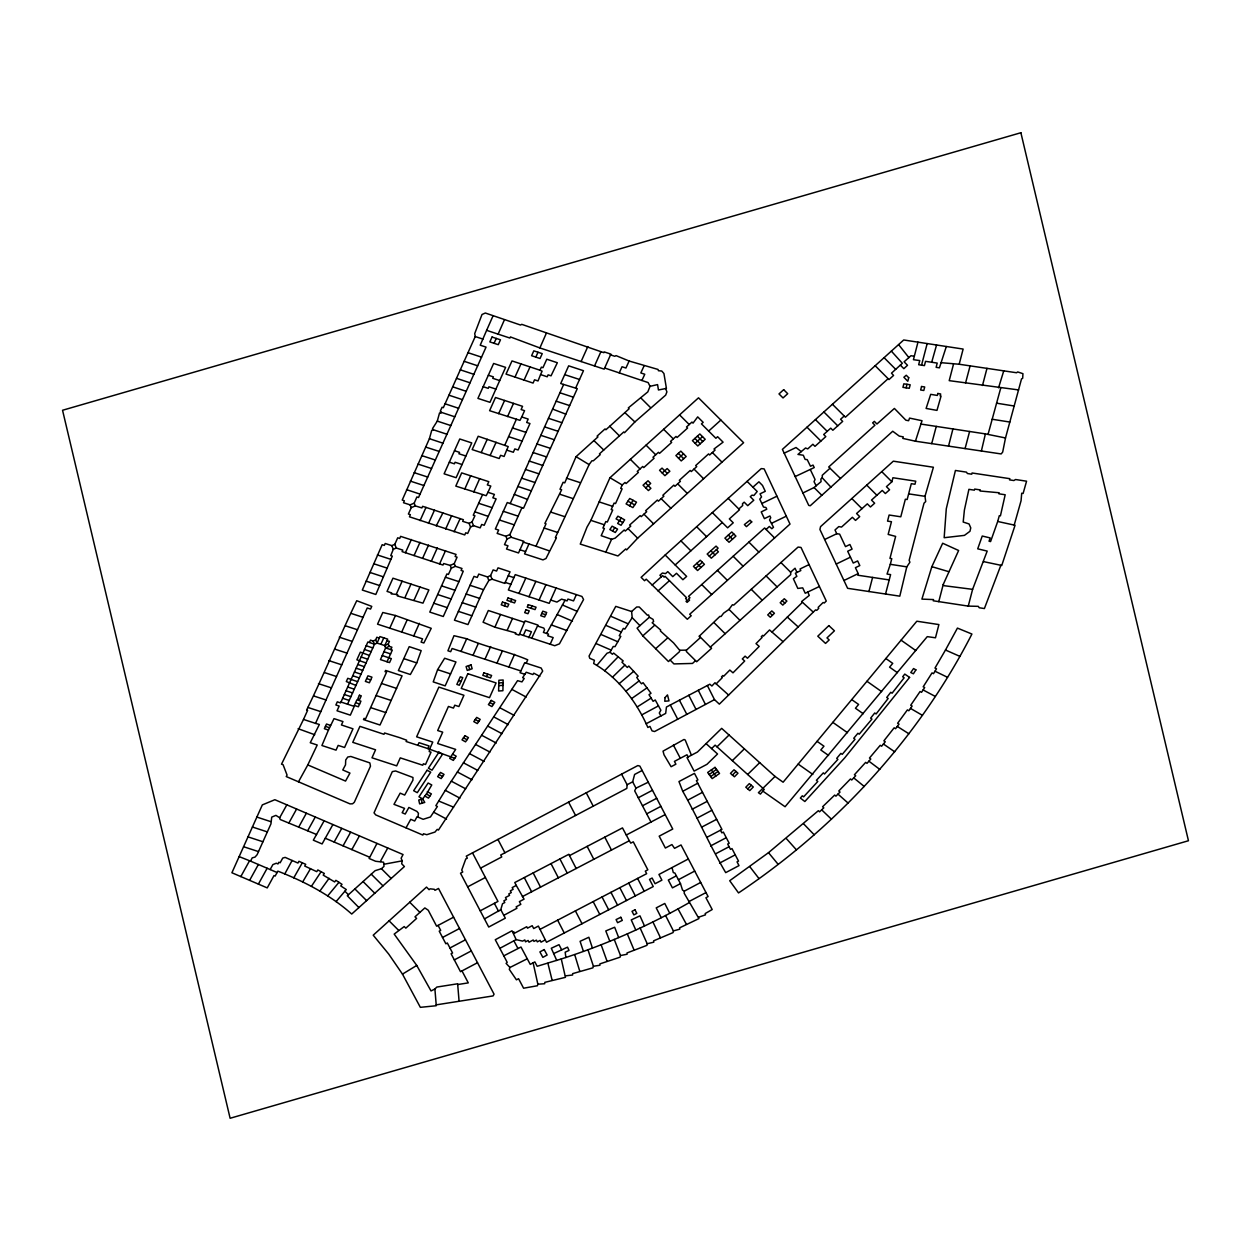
<?xml version="1.0" encoding="UTF-8"?>
<svg xmlns="http://www.w3.org/2000/svg" width="1251" height="1251" viewBox="0 0 1251 1251"><rect width="100%" height="100%" fill="white"/><g stroke="black" fill="none" stroke-linecap="round" stroke-linejoin="round"><path stroke-width="1.5" d="M498.805 682.952L498.602 690.99L502.902 690.724L503.152 679.997L498.868 680.263L498.805 682.952L503.09 682.671M436.208 1004.866L436.177 1005.741L420.352 1007.336L402.478 974.122L388.701 954.06L373.22 935.185L426.513 887.084L429.077 889.68L430.063 888.82L434.363 889.305L434.957 890.321L438.507 888.46L494.067 994.201L493.082 995.921L436.208 1004.866L434.895 988.994L436.865 987.055L457.631 983.786L459.086 1001.269M576.179 868.507L568.83 854.292L514.771 882.549L516.256 885.411L512.191 887.6L513.129 889.352L510.345 890.837L511.284 892.588L508.782 893.933L509.548 895.372L505.467 897.561L506.467 899.438L503.872 900.829L504.779 902.518L502.511 903.738L500.775 909.68L505.31 918.171L488.719 927.038L460.509 873.214L462.745 872.01L461.728 870.07L465.779 858.968L467.327 858.17L466.279 856.153L637.822 765.565L639.855 766.081L672.741 829.038L659.183 836.168L665.376 848.037L671.928 844.566L674.555 848.35L681.029 844.957L706.002 892.573L689.661 901.189L689.145 902.675C648.659 925.834 605.672 944.677 561.277 958.97L565.452 977.328L544.826 982.348L544.685 983.724L537.852 984.209L537.43 985.741L523.59 988.212L518.555 978.704L516.444 979.83L509.282 969.369L509.939 967.492L527.265 958.766M649.363 617.228L653.085 619.401L653.601 621.512L652.162 622.763L660.669 630.019L660.419 631.004L673.617 642.951L679.653 650.239L679.543 651.63L668.472 661.529L642.795 635.868L637.087 628.158L649.363 617.228L648.597 614.945L647.393 615.226L639.245 606.985L636.681 607.001L631.614 611.52L632.193 617.681L639.918 625.641M699.325 636.134L699.919 638.026L686.471 650.129L686.361 651.521L696.666 661.748L711.553 648.346L699.325 636.134L719.919 616.368L721.076 616.508L723.563 613.193L728.989 609.378L732.398 604.749L733.727 605.109L798.06 547.078L801 547.438L826.27 601.043L824.3 602.998L823.095 602.529L818.201 607.314L818.717 608.408L816.731 610.347L815.558 609.894L719.341 704.141L714.493 699.622L707.362 685.517M621.575 774.15L627.126 784.737L626.829 788.411L500.728 855.012L501.745 856.951L480.525 868.163M700.685 882.455L684.406 891.087L684.156 893.183L698.949 918.594L679.637 927.82L679.809 929.133L673.398 930.932L673.101 932.574L653.648 940.815L653.773 942.175L647.205 943.754L646.97 945.334L627.032 952.949L627.079 954.232L620.512 955.545L620.089 957.171L599.933 963.88L599.933 965.256L593.412 966.241L592.911 967.836L572.63 973.638L572.583 975.014L565.499 975.874M417.943 817.075L418.46 813.322L416.896 811.399L408.889 807.458L405.23 814.041L402.15 812.728L404.542 808.381L393.971 804.346L400.164 793.134L404.683 795.073L412.924 780.155L412.955 777.481L395.613 770.976L392.314 771.617L374.033 812.853L375.722 814.901L422.854 835.074L423.479 833.745L426.779 834.698L434.988 832.056L437.225 829.382L438.46 830.054L542.699 671.068L541.151 668.034L524.701 662.702L520.041 672.71L524.857 674.289M402.212 860.844L401.68 863.753L404.401 866.568L351.719 914.043C330.217 894.918 304.509 881.548 277.863 871.149L275.142 876.06L274 875.591L267.245 887.897L231.904 872.76L262.335 804.893L274.86 799.717L403.057 854.542L401.118 858.217L402.212 860.844L383.807 864.285L384.026 866.364L381.43 868.71L375.144 870.665L347.293 895.763L358.896 907.569M959.173 364.244L1016.563 372.751L1017.673 371.922L1022.943 373.689L1022.677 378.334L1021.535 378.881L1005.507 437.959L1002.692 452.064L1001.175 453.941L915.435 441.212L902.784 438.397L903.3 436.896L899.25 436.099L892.729 431.251L810.241 505.764L808.74 505.388L782.407 449.375L903.707 339.975L963.129 349.06L959.173 364.244L941.08 362.681M981.378 451.001L985.397 433.894L1005.507 437.959M376.942 843.471L369.139 858.483L375.613 861.267L383.588 862.205L383.807 864.285M906.787 566.844L899.797 596.164L847.615 588.314L819.921 529.486L820.562 526.64L893.323 461.181L933.402 467.249L924.989 496.319L925.709 501.557L924.02 503.168L909.149 560.323L909.915 562.215L906.787 566.844L890.305 564.326L887.037 574.068L890.603 574.6L885.552 594.022M948.524 446.122L952.934 428.937M946.319 346.543L939.423 367.825L936.139 367.325L937.202 363.087L931.698 362.243L925.537 361.351L924.426 365.605L918.672 364.729L919.751 360.569L913.433 359.694L917.968 342.149M906.099 387.826L907.006 384.307L910.181 384.792L909.258 388.295L902.925 387.341L903.832 383.838L907.006 384.307M868.929 591.52L872.588 577.43M938.766 601.668L943.238 584.452L958.626 550.503L942.675 543.247L931.854 566.672L921.909 599.12L933.543 599.573L933.215 600.777L968.258 606.11L978.329 606.344L979.205 607.751L984.396 608.549L1000.863 565.28L1001.738 565.515L1015.061 525.264L997.704 521.479L990.573 541.574L989.041 541.214L990.198 537.93L982.238 536.038L977.719 548.829L987.195 551.097L972.606 589.346L968.258 606.11M824.784 539.447L836.763 533.724L839.624 534.114L845.504 546.624L849.898 544.498L852.072 549.126L847.678 551.238L853.245 563.059L857.639 560.933L859.812 565.561L855.418 567.688L858.202 573.599L857.779 575.21L889.226 579.932M921.549 365.167L927.179 343.572M836.763 533.724L835.011 529.986L838.795 526.577L841.516 527.078L852.384 517.288L855.512 520.416L859.703 516.632L856.575 513.52L867.318 503.856L870.446 506.983L874.637 503.215L871.509 500.087L882.252 490.423L885.364 493.551L889.57 489.782L886.443 486.655L891.869 481.776L892.917 477.741L915.748 481.197L914.966 484.246L911.307 483.699L907.163 499.509L905.349 499.243L900.783 516.788L889.117 515.021L887.538 521.12L891.463 521.714L888.163 534.427L895.638 536.398L889.961 558.384L891.775 558.665L890.305 564.326M953.434 364.432L949.212 380.648L1018.549 389.921M965.084 448.577L969.588 431.486M982.488 385.48L986.976 368.357M931.714 443.62L936.264 426.403M965.553 383.025L970.104 365.855M569.502 855.606L622.482 827.912L626.298 835.027L650.989 822.032L634.679 790.867L635.977 788.161L632.662 781.812L634.617 774.447L642.154 770.475M433.409 429.781L432.549 428.53L437.287 421.118L439.554 412.877L440.805 413.299L441.243 412.314L440.321 411.157L442.072 407.247L443.339 407.67L475.239 336.55L474.708 333.595L482.01 314.501L485.341 313.016L520.541 325.041L521.745 324.337L603.889 352.688L604.249 351.922L610.879 354.111L604.17 369.139L539.885 347.95L510.408 336.926L509.908 338.051L486.623 330.342L480.228 345.198L486.045 347.121L418.522 497.507L416.864 496.96L414.19 503.168L410.093 504.857L403.51 502.73L404.37 500.807L402.228 500.072L429.406 438.694L431.767 430.266L433.409 429.781L446.935 434.238M988.118 434.128L1000.706 388.138M239.144 856.607L250.513 861.126L252.233 857.842L254.969 857.138L257.112 854.714L270.967 823.83L271.717 817.106L275.924 815.371L279.645 817.779L280.146 819.483L316.534 834.495L324.103 820.844M997.704 521.479L999.314 515.678L1000.425 515.865L1005.178 494.755L998.908 493.817L999.174 492.753L980.065 491.002L980.331 489.923L974.67 489.078L974.388 490.157L968.899 489.329L964.396 510.095L963.192 522.042L969.056 523.95L970.76 527.891L969.963 531.3L964.427 535.381L944.161 537.711L946.288 508.766L955.42 470.47L966.444 472.127L967.398 473.519L971.746 474.192L972.058 472.987L1009.854 478.68L1009.541 479.884L1013.889 480.54L1015.546 479.524L1026.571 481.197L1023.115 493.457L1021.707 493.222L1021.066 500.728L1014.201 525.06M931.698 362.243L936.561 344.995M998.548 387.81L1003.755 370.843M915.435 441.212L922.018 420.727L909.586 418.1L908.601 420.711L905.88 420.195L894.402 408.451L876.92 424.011L874.34 421.352L872.651 422.854L874.934 425.215L828.709 466.983L840.516 478.507M303.508 719.434L307.605 710.349L306.62 710.021C324.228 673.976 339.24 636.962 356.738 600.73L371.766 606.375L370.562 609.065L367.231 607.97L315.533 723.375L303.508 719.434L281.506 764.189L283.054 764.642L287.073 775.104L286.229 776.558L350.03 803.893L352.579 803.783L354.314 802.282L370.484 766.175L369.843 762.891L350.827 756.464L347.762 757.011L345.714 759.998L345.511 764.846L342.774 769.959L349.952 773.087L345.542 781.077L307.793 764.924L298.489 781.797M437.615 669.645L433.221 681.904L445.168 685.861L455.958 661.982L444.637 658.245L437.615 669.645L450.563 673.914M604.686 368.013L648.143 382.571L650.02 386.324L647.815 391.891L628.315 407.92L629.144 408.749L605.891 429.75L605.062 428.921L597.102 436.114L597.931 436.927L576.054 456.678L564.748 482.855L563.091 482.307L559.995 489.235L561.652 489.766L544.873 523.418L546.015 523.794L535.975 546.234L523.387 542.136L518.524 552.958L506.514 549.017L507.969 545.78L504.497 544.638L507.015 539.025L511.08 537.226L523.778 541.261L523.387 542.136M416.739 662.921L421.18 650.629L409.218 646.658L398.381 670.583L410.359 674.508L416.739 662.921L403.792 658.62M650.02 386.324L657.573 384.604L658.448 389.984L665.595 388.576L666.908 391.86L665.688 395.113L634.882 421.931L624.53 432.705L623.764 431.955L599.432 453.894L600.214 454.676L593.287 460.821L591.926 460.759L589.112 464.606L555.35 537.57L556.382 537.914L545.983 558.525L542.965 559.885L524.544 553.88L528.97 543.95M426.435 794.041L431.767 784.971L428.139 783.017L418.976 796.809L422.635 798.889L424.777 802.423L419.648 803.908L418.741 800.03L422.635 798.889L426.435 794.041L429.937 796.011M328.45 730.068L334.017 718.621L342.946 721.561L341.429 724.97L352.985 728.801L344.572 747.488L338.161 745.393L336.034 750.147L321.914 745.518L328.45 730.068L324.369 728.707L326.495 724.032L330.577 725.408M393.299 549.314L390.75 555.632L392.314 556.116L375.816 594.475L362.305 590.065L382.18 544.701L384.338 545.389L385.199 543.497L391.798 545.624L394.8 544.326L397.709 537.805L399.695 538.462L400.617 536.366L456.068 554.428L455.129 556.523L457.084 557.164L454.238 563.607L450.204 565.405L443.683 563.529L442.995 565.045L402.103 551.628L402.775 550.096L396.301 548.032L393.299 549.314L391.798 545.624M506.671 450.094L504.09 456.459L500.619 455.317L499.18 458.523L472.174 449.578L478.195 436.255L508.234 446.576L506.671 450.094L513.332 452.268L514.818 448.921L518.117 449.985L529.955 423.542L526.655 422.447L528.172 419.069L521.745 416.958L519.963 420.367L489.594 410.688L495.505 397.49L522.558 406.325L521.12 409.562L524.56 410.688L521.745 416.958M540.588 374.581L538.008 380.961L534.537 379.804L533.082 383.072L506.03 374.096L512.003 360.929L539.979 370.218L542.105 371.172L540.588 374.581L547.234 376.786L548.094 374.847L551.05 375.832L557.336 362.727L546.781 359.225L542.965 367.669L541.37 367.153L539.979 370.218M458.929 581.652L463.261 571.16L461.103 570.44L461.979 568.47L455.395 566.312L451.345 568.126L448.405 574.428L446.888 573.943L429.781 612.083L443.276 616.508L458.929 581.652L445.419 577.227M519.509 634.163L525.107 620.871L537.946 625.062L531.738 638.182L519.509 634.163L519.056 635.117L515.334 633.913L515.772 632.943L494.896 627.204L483.074 622.216L488.328 610.504L524.45 622.326M382.274 655.587L391.36 658.605L389.546 662.592L380.46 659.605L385.605 647.971L384.761 645.61L387.685 639.136L379.913 636.587L377.083 643.123L374.502 644.187L367.872 641.982L340.569 702.921L337.301 701.842L335.878 704.985L339.162 706.064L337.035 710.787L350.327 715.15L354.252 706.393L340.976 702.03M385.761 712.585L402.071 675.837L385.605 670.442L385.058 671.646L386.575 672.131L365.558 718.887L364.041 718.387L363.494 719.591L379.991 725.017L385.761 712.585L370.64 707.613M347.512 704.188L374.502 644.187L373.111 641.028L370.437 640.137L369.373 642.482M498.117 334.158L504.45 319.74M539.885 347.95L546.343 333.235M494.896 627.204L500.509 614.491M531.112 608.346L532.16 605.953M486.623 330.342L492.988 315.956M510.205 503.527L563.654 384.464L577.29 388.623L523.528 508.219L507.265 502.542L495.349 529.001L498.649 530.08L497.147 533.411L505.873 536.288L509.939 534.49L521.933 507.703M461.056 681.435L462.745 677.62L460.305 676.807L456.85 684.406L459.32 685.235L461.056 681.435L458.585 680.607M482.605 494.536L473.269 515.193L474.927 515.725L472.002 521.995L469.016 523.34L462.667 521.323L463.386 519.697L422.619 506.311L421.884 507.937L415.348 505.904L411.251 507.609L408.389 514.036L410.344 514.677L409.468 516.804L464.746 534.928L465.7 532.801L467.686 533.458L470.579 527.015L473.582 525.67L480.181 527.859L481.713 524.45L484.2 525.279L496.131 498.899L492.847 497.804L494.395 494.411L487.968 492.315L486.17 495.693L455.802 486.107L461.682 472.894L488.813 481.682L487.327 484.903L490.799 486.06L487.968 492.315M464.793 489.032L470.673 475.818M473.785 491.94L479.649 478.726M396.223 594.413L397.755 594.913L397.318 595.883L422.979 603.154L428.89 589.94L392.955 578.197L387.044 591.41L391.657 592.927L391.219 593.881L396.223 594.413L402.134 581.199M389.78 628.158L395.441 615.508L431.235 628.315L423.854 642.998L421.087 642.107L422.557 638.87L377.552 624.171L382.79 612.49L395.441 615.508M405.074 597.306L410.985 584.092M414.018 600.23L419.945 587M498.664 413.659L504.575 400.461M401.712 632.052L406.935 620.371M507.578 416.567L513.489 403.354M413.706 635.977L419.366 623.326M504.779 445.2L516.413 419.194M581.105 361.539L587.829 346.558M483.527 589.706L467.968 624.577L454.441 620.183L474.004 576.383L477.256 577.446L478.773 574.084L487.483 576.93L490.595 575.538L493.129 569.909L496.584 571.05L498.023 567.845L510.048 571.816L504.763 583.373L492.003 579.182L488.828 580.48L483.527 589.706L470.016 585.312M417.85 745.315L419.022 742.672L429.046 745.94L427.858 748.583L406.106 741.499L406.684 740.232L399.663 737.652L384.573 732.992L383.994 734.29L359.928 726.362L352.766 742.343L375.566 749.802L371.985 757.793L396.692 765.862L400.273 757.871L422.729 765.221L423.37 763.782L425.528 764.486L431.032 752.179L429.234 751.585L429.609 749.146L432.768 742.093L416.63 736.823L438.851 687.096L463.933 695.275L458.898 706.534L454.77 705.189L453.456 708.097L448.437 706.455L437.678 730.537L442.698 732.163L437.631 743.516L455.661 749.396L449.75 758.403L453.315 760.405L456.193 756.198L452.581 754.165M461.025 651.411L466.701 638.745C486.576 647.205 507.843 651.318 527.734 659.793L526.202 663.186M594.522 365.964L600.902 351.703M466.701 638.745L453.988 635.696L447.921 650.801L450.673 651.693L452.096 648.503L473.003 655.321L478.242 643.608M531.738 638.182L554.725 645.719L559.447 643.827L583.576 599.495L581.918 596.446L515.256 574.631L508.375 589.972L549.205 603.342L556.085 587.986M473.003 655.321L484.966 659.23L490.642 646.564M518.93 593.427L525.811 578.087M507.249 630.16L512.503 618.416M496.944 663.139L502.183 651.443M528.985 596.727L535.866 581.371M484.966 659.23L508.876 667.049L514.536 654.367M539.072 600.027L545.952 584.67M528.751 637.697L531.409 631.739L525.811 629.894L523.34 635.414M590.879 520.369L609.972 477.726L698.511 397.818L743.594 442.698L637.65 538.18L626.657 549.893L625.719 548.954L617.963 555.96L580.261 544.091L587.016 527.093L590.879 520.369L604.358 524.779M307.793 764.924L317.207 745.002L310.248 742.734L319.365 724.47L315.533 723.375M405.433 552.723L411.376 539.494M420.07 520.619L425.997 507.421M483.183 386.7L477.929 398.397L489.97 402.322L505.607 367.372L493.629 363.462L483.183 386.7L488.234 388.342L488.922 386.809L495.896 389.092M414.065 555.553L420.008 542.308M428.53 523.403L434.457 510.205M462.041 464.528L456.115 477.71L444.105 473.816L459.758 438.992L471.752 442.917L462.041 464.528L455.083 462.26L454.379 463.824L449.328 462.182M422.588 558.353L428.53 545.092M431.329 561.214L437.287 547.954M445.669 529.017L451.595 515.834M387.028 661.763L392.314 650.082L385.605 647.971L389.217 646.345L391.891 647.22L390.812 649.582M439.57 563.92L445.544 550.643M575.601 388.185L583.466 370.703L568.658 365.839L560.714 383.525L563.654 384.464M612.646 506.327L611.207 509.548L612.693 510.033L607.314 522.042L605.812 521.558L602.919 528.016L604.405 528.501L601.184 535.694L611.598 539.275L615.179 538.133L624.202 529.986L625.281 531.05L630.739 526.155L629.628 525.045L640.199 515.615L641.231 516.647L646.673 511.737L645.641 510.705L657.338 500.072L658.448 501.166L663.859 496.209L662.874 495.24L673.82 485.138L674.977 486.295L680.388 481.354L679.34 480.306L690.208 470.454L691.303 471.549L696.729 466.623L695.681 465.56L708.566 453.925L709.645 454.989L715.072 450.063L714.008 449L723.078 442.15L717.605 436.708L715.885 438.272L701.451 423.886L703.171 422.338L697.698 416.896L693.023 423.135L691.959 422.072L686.502 426.982L687.581 428.045L677.088 437.506L676.009 436.443L670.567 441.353L671.646 442.432L659.512 453.378L658.433 452.315L655.712 454.77L652.991 457.225L654.054 458.288L643.796 467.561L642.717 466.482L637.275 471.408L638.354 472.471L626.079 483.527L625.015 482.464L622.216 484.981L620.699 488.39L622.107 488.844L615.555 503.559L614.1 503.09L612.646 506.327L599.151 501.901M576.351 594.632L573.537 600.902L567.923 599.073L567.094 600.902L561.605 599.12L556.914 602.075L550.69 600.042M605.687 552.426L611.598 539.275M494.067 343.29L496.256 338.427M535.819 357.114L540.025 358.505L542.23 353.642L533.802 350.843L531.597 355.706L535.819 357.114L538.008 352.25M550.174 644.234L553.177 637.588L547.766 635.805L548.532 634.101L543.403 632.412L544.576 629.785L543.825 628.096L537.523 626.032M373.111 641.028L375.644 639.886L376.848 637.244L379.241 638.041M375.644 639.886L377.083 643.123L380.867 644.281L383.791 637.854M380.867 644.281L384.761 645.61L388.232 644.03L389.421 641.388L387.028 640.59M514.99 377.067L520.963 363.9M481.213 452.565L487.233 439.289M524.075 380.085L530.033 366.918M490.111 455.52L496.1 442.275M714.493 699.622L654.586 731.522L652.052 730.881L649.941 726.409L647.862 727.472C636.587 701.639 618.197 677.589 593.662 663.515L594.397 660.293L589.753 658.292L589.065 656.04L615.758 606.375L631.614 611.52M619.245 372.892L622.044 366.746L625.938 368.029L629.128 361.023L658.042 369.452L658.433 370.718L661.748 371.031L663.937 373.533L666.423 388.389L665.595 388.576M644.03 365.949L640.825 372.939L644.765 374.252L641.904 380.492M541.777 613.443L540.745 615.711L544.638 617.009L546.703 612.474L542.809 611.176L541.777 613.443L545.671 614.741M504.388 605.891L505.654 603.107M454.082 531.784L460.133 518.633M355.597 702.687L356.926 699.809L360.929 701.17L358.349 706.768L354.346 705.408L355.597 702.687L359.631 704M366.668 678.589L365.37 681.404L369.389 682.765L371.954 677.166L367.95 675.806L366.668 678.589L370.703 679.903M486.623 676.619L487.765 674.164M510.736 601.637L511.831 599.26M436.224 525.92L442.87 512.973M284.743 873.996L292.124 860.469M945.49 650.02L957.437 628.096L971.918 634.038C918.25 738.762 836.059 827.568 738.528 892.933L729.708 880.72L768.505 852.666L818.373 810.695L819.546 811.821L823.783 807.865L822.611 806.739L834.698 795.073L835.934 796.152L840.031 792.071L838.795 790.976L850.477 778.951L851.743 779.999L855.7 775.776L854.433 774.744L865.676 762.359L866.99 763.345L870.79 759.013L869.476 758.028L880.251 745.299L881.611 746.237L885.255 741.78L883.894 740.842L894.152 727.816L895.56 728.707L899.016 724.141L897.624 723.25L907.397 709.896L908.836 710.74L912.135 706.064L910.712 705.236L920.064 691.537L921.534 692.319L924.677 687.565L923.207 686.783L932.026 672.913L933.527 673.648L936.499 668.8L934.982 668.065L945.49 650.02L959.767 656.322M380.335 861.532L387.732 848.037M240.817 876.576L249.418 861.001M249.621 880.344L258.378 864.504M258.394 884.097L267.151 868.257M298.801 826.911L306.354 813.259M279.645 817.779L286.823 804.846M288.762 823.189L296.596 809.053M250.513 861.126L270.153 869.539L272.89 864.597L276.315 863.221L277.972 863.925L278.91 862.236L280.146 862.768L282.757 858.061L285.165 857.388L297.941 863.049L298.942 861.298L305.713 864.316L304.728 866.052L316.738 871.65L317.848 869.961L324.337 873.464L323.211 875.137L334.642 881.924L335.894 880.329L342.008 884.332L340.757 885.927L346.292 889.555L336.081 901.627M307.683 830.711L315.252 817.059M316.534 834.495L313.329 840.187L322.101 843.94L332.875 824.597M334.158 842.032L341.726 828.397M343.055 845.848L350.64 832.196M351.828 849.601L359.397 835.949M406.028 827.818L410.75 819.311L414.691 821.016L417.083 816.7L423.151 819.311L430.453 816.966L437.397 806.488L435.848 805.675L445.293 790.351L517.554 680.669L521.964 681.889L524.2 678.48L522.652 677.651L526.202 672.24L532.895 674.539L533.786 673.179L539.807 676.369M546.593 633.459L565.092 600.245M597.29 664.844L607.063 653.194L610.019 652.24L613.209 646.517L615.054 646.626L620.793 636.384L619.261 635.711L623.342 628.409L624.875 629.065L632.193 617.681M293.75 877.889L302.32 862.815M302.679 881.939L310.545 868.632M311.452 886.271L321.1 871.712M627.908 501.198L626.094 503.903L632.881 507.593L636.509 502.183L629.722 498.492L627.908 501.198L634.695 504.888M612.568 531.018L615.289 532.504L617.556 529.126L612.114 526.171L609.847 529.548L612.568 531.018L614.835 527.641M621.278 518.023L617.65 523.434L621.043 525.279L624.671 519.869L617.885 516.178L616.071 518.884L622.857 522.574M629.488 505.748L633.131 500.337M475.239 719.513L476.694 717.402L480.196 719.372L477.319 723.578L473.801 721.624L475.239 719.513L478.758 721.467M439.085 774.541L440.524 772.43L444.027 774.4L441.15 778.607L437.647 776.636L439.085 774.541L442.573 776.527M319.912 891.04L329.091 878.311M762.875 791.148L785.081 806.739L927.272 636.634L935.482 637.791L938.891 624.577L916.827 621.215L783.11 782.219L775.041 776.449L758.403 792.696L760.42 794.104L764.236 789.444L715.119 745.143L711.584 748.598M327.699 895.888L338.943 882.33M604.64 670.739L618.166 656.791M732.445 775.088L735.995 771.492L737.965 773.196L734.431 776.793L730.475 773.384L734.009 769.787L735.995 771.492M747.77 788.912L751.319 785.3L753.29 787.004L749.756 790.616L745.799 787.207L749.333 783.595L751.319 785.3M646.079 723.782L665.688 713.398L666.439 707.034L709.849 684.203L711.897 686.017L714.993 682.718L716.166 683.859L722.327 677.62L721.499 676.869L722.859 675.524L723.688 676.244L729.818 670.051L732.992 672.835L744.689 661.028L742.312 658.933L745.111 656.149L747.457 658.229L759.201 646.407L756.011 643.624L762.109 637.463L761.296 636.712L762.61 635.367L763.454 636.102L769.537 629.957L783.032 641.669M716.995 746.831L729.052 735.009M732.32 760.655L744.376 748.833M747.645 774.478L759.701 762.657L775.041 776.449M769.772 612.912L767.739 614.898L770.35 617.259L774.416 613.287L771.804 610.926L769.772 612.912L772.383 615.273M782.235 600.746L780.186 602.732L782.798 605.093L786.879 601.106L784.268 598.744L782.235 600.746L784.846 603.107M772.133 631.943L802.47 602.31L813.275 612.114M612.474 677.229L624.921 665.094M766.112 529.486L769.318 526.468L771.851 528.72L773.493 527.265L769.553 519.931L770.741 517.711L769.928 515.975L764.408 518.649L761.234 511.909L766.769 509.235L765.956 507.515L763.501 507.046L759.795 499.149L761.531 496.928L760.061 493.832L765.268 491.315L762.516 485.466L758.919 481.807L752.899 487.202M665.188 555.006L641.122 577.337L644.531 580.714L646.235 579.182L687.315 619.276L691.209 615.742L689.708 614.257L790.006 524.075L764.142 468.89L761.28 468.593L665.188 555.006L686.627 576.414L682.905 579.729L676.51 573.286L672.772 576.633L667.768 571.629L665.548 573.615L662.389 573.036L659.918 575.257L661.388 576.727L662.623 575.616L664.14 577.133L665.063 576.304L686.518 597.681L685.595 598.525L687.268 600.183L686.033 601.309L687.096 602.372L689.567 600.152L688.503 599.073L689.958 597.759L688.55 596.367L764.611 527.985L774.572 537.946M695.54 660.622L692.507 663.437L673.945 663.921L670.129 660.059M830.007 468.249L822.251 475.302L822.298 477.882L830.93 487.139M453.597 917.186L436.615 926.178L428.233 910.228L424.855 907.929L414.988 916.827L416.599 918.422L405.824 928.148L404.214 926.553L394.19 934.09L416.739 965.428L431.032 990.948L434.895 988.994M708.66 431.079L720.857 420.07M697.37 436.192L699.825 433.972L705.189 439.304L697.792 445.981L692.428 440.633L697.37 436.192L702.718 441.525M695.118 443.307L702.515 436.63M652.146 585.061L661.388 576.727M675.165 564.967L722.296 522.511M844.206 416.004L840.578 419.288L842.674 421.384L832.838 430.25L830.742 428.155L823.69 434.519L825.801 436.615L814.98 446.357L812.884 444.261L807.739 448.906L805.55 447.983L797.966 454.426L803.314 455.239L805.112 459.414L807.223 459.633L810.476 466.232L813.025 465.075L814.245 467.577L795.167 476.553M888.116 378.693L845.41 417.209L832.431 404.261M658.042 590.941L669.441 580.667M710.318 647.111L790.757 574.569L790.616 572.207L795.042 568.22L796.95 572.442M738.825 509.001L742.719 505.498L742.453 503.731L744.189 502.167L747.723 505.685L753.79 500.228L750.272 496.71L752.007 495.146L753.868 495.505L757.199 491.502L747.097 481.385M728.348 535.053L731.788 531.972L735.916 536.1L729.036 542.277L724.908 538.133L728.348 535.053L732.476 539.197M709.239 556.116L718.105 548.157L716.041 546.108L707.175 554.052L711.303 558.181L718.402 551.816L716.338 549.752M695.493 568.439L702.358 562.293L704.422 564.357L697.558 570.519L693.445 566.375L700.294 560.229L702.358 562.293M726.972 540.213L733.852 534.036M678.37 453.362L675.9 455.567L681.232 460.931L686.173 456.506L680.841 451.142L678.37 453.362L683.703 458.726M683.515 453.832L678.558 458.241M642.795 635.868L654.648 625.25M655.633 648.706L667.487 638.088M662.217 472.987L667.174 468.562L669.848 471.252L664.906 475.677L659.558 470.313L662.029 468.109L667.377 473.457M645.735 487.874L650.676 483.449L648.018 480.775L643.061 485.2L648.409 490.564L650.88 488.343L645.547 482.995M900.329 365.12L903.847 368.67L907.507 365.292L904.098 361.82L910.978 355.706L914.309 356.3M619.089 683.734L633.694 671.318M802.907 492.988L814.057 487.546L821.094 481.635L820.844 479.008L822.298 477.882M484.481 918.922L500.775 909.68M625.828 691.224L639.058 680.919L636.759 677.416L638.166 676.134L628.8 666.048L627.314 667.44L621.95 662.201L623.17 660.888L613.647 653.069L612.411 654.257L610.019 652.24M709.176 774.525L716.51 769.396M710.677 776.574L718.027 771.445M631.63 698.558L646.955 687.878M637.275 706.893L651.114 698.121M402.478 974.122L416.739 965.428M691.428 755.213L685.22 740.013L684.016 739.466L663.03 751.147L664.031 754.822L671.099 766.722L675.884 764.189L674.43 761.39L686.987 754.76L688.128 756.949L687.002 757.543L694.102 771.116L706.956 764.33L717.542 753.993L706.064 743.594M641.747 714.9L658.479 705.861M503.809 915.341L516.929 908.273L516.163 906.834L520.823 904.332L519.384 901.643L524.06 899.141L516.256 885.411M682.749 791.304L678.965 781.562L694.477 773.384L697.886 779.889L696.416 780.671L721.952 829.429L720.467 830.211L721.858 832.869L723.344 832.087L729.192 843.268L727.707 844.05L729.098 846.708L730.49 849.366L731.976 848.585L738.512 861.095L737.042 861.861L738.997 865.614L725.705 872.635C710.193 846.27 697.933 818.06 682.749 791.304L697.761 783.251M545.28 939.908L541.026 942.159L540.088 940.392L537.32 941.862L536.398 940.142L533.974 941.424L533.207 940.001L529.032 942.206L528.11 940.455L525.498 941.831L524.81 939.939L522.59 941.112L516.147 939.61L512.847 932.433L513.895 931.886L514.583 933.183L526.734 926.725L527.5 928.179L532.191 925.693L533.708 928.539L538.368 926.068L546.499 942.269L653.241 886.552L649.519 879.39L652.115 878.03L655.071 883.722L661.888 880.172L658.949 874.465L688.316 858.984M499.821 948.352L516.147 939.61M561.277 958.97L537.179 966.288L534.849 961.91L530.252 964.38L520.995 947.023L503.793 955.827L495.271 939.736L511.987 930.791L512.847 932.433M687.753 800.14L702.515 792.321M480.228 910.806L497.961 901.424L472.503 852.869M477.491 962.723L460.509 971.699L451.095 953.747L452.565 952.981L447.342 943.004L445.856 943.786L442.541 937.468L459.524 928.492M449.953 947.992L465.45 939.782M697.135 818.076L711.913 810.273M454.316 959.908L471.299 950.916M676.353 875.825L668.315 880.078L672.428 887.866L680.466 883.613L674.899 873.057L673.304 872.604L672.037 867.615M678.402 879.719L694.68 871.087M627.126 784.737L632.662 781.812M688.128 756.949L697.433 752.039L721.671 728.363L759.701 762.657M467.671 886.85L485.404 877.483M638.276 797.747L652.506 790.241M642.482 805.785L656.712 798.279M646.704 813.838L660.919 806.332M710.599 845.942L726.268 837.685M715.807 853.714L729.098 846.708M719.591 863.096L735.244 854.84M692.147 809.256L707.237 801.328M707.143 837.2L720.467 830.211M650.989 822.032L665.235 814.573M522.386 896.607L629.316 840.735L630.754 843.127L633.287 841.845L647.83 869.789L645.313 871.149L646.642 873.698L540.088 929.321M701.545 827.208L716.651 819.311M836.34 563.998L850.461 557.164M819.358 586.5L805.237 593.255L802.704 587.861L797.81 588.423L793.369 578.744L796.856 576.32L795.386 573.208L800.796 570.581L800.077 568.955L809.053 564.592M844.081 580.448L858.202 573.599M635.977 788.161L648.284 782.188M761.843 503.512L776.918 496.209M771.617 523.278L786.3 516.178M784.189 453.159L796.027 447.514L801.265 451.627M553.677 953.575L567.532 947.148L569.002 950.432L565.186 952.199L565.859 957.484M698.605 917.218L705.47 914.841L705.204 913.543L712.194 909.524L705.939 897.749L708.097 896.545L706.002 892.573M457.694 984.553L468.281 982.879L461.994 970.917M498.727 685.626L503.027 685.36M679.653 650.239L686.471 650.129M972.606 589.346L944.005 585.687L943.238 584.452M908.648 493.864L924.989 496.319M920.955 424.073L985.397 433.894M992.184 419.257L1009.823 422.04M996.594 403.182L1014.17 406.012M983.474 561.605L1000.863 565.28M931.854 566.672L948.821 571.691M425.653 447.06L439.21 451.439M421.806 455.63L435.348 460.024M414.159 472.659L427.701 477.053M410.359 481.135L423.901 485.529M478.648 503.293L492.175 507.671M488.343 375.237L493.394 376.879L492.738 378.302L499.712 380.585M536.945 443.964L550.44 448.358M566.437 478.163L579.964 482.573M454.488 450.72L459.539 452.362L458.914 453.753L465.857 456.021M559.666 494.208L572.833 498.508M418.006 464.09L431.548 468.5M551.191 512.238L564.717 516.663M377.395 554.959L390.922 559.369M466.138 594.006L479.649 598.4M373.642 563.716L387.153 568.126M369.889 572.426L383.4 576.836M462.245 602.701L475.771 607.095M366.136 581.152L379.647 585.562M458.382 611.364L471.893 615.758M508.876 667.049L520.823 670.943M564.701 374.643L579.526 379.475M559.932 392.783L573.427 397.208M556.163 401.18L569.658 405.59M548.47 418.303L561.965 422.713M544.576 426.872L558.102 431.298M540.823 435.332L554.318 439.742M512.488 427.951L525.999 432.377M508.594 436.662L522.105 441.071M437.287 421.118L450.829 425.559M533.098 452.549L546.578 456.943M529.282 461.056L542.746 465.45M525.498 469.453L538.978 473.863M521.604 478.148L535.068 482.558M517.867 486.483L531.315 490.877M503.309 511.299L518.149 516.163M544.122 528.031L557.649 532.457M499.399 519.994L514.255 524.857M519.963 549.768L525.561 551.597M505.185 582.419L510.924 584.28M441.54 585.875L455.051 590.3M437.662 594.538L451.158 598.963M433.769 603.217L447.264 607.642M351.062 613.397L363.056 617.322M345.479 625.828L357.473 629.753M339.271 637.166L352.25 641.419M335.018 649.206L347.012 653.131M328.778 660.591L341.758 664.828M354.455 672.022L361.007 674.18M324.541 672.6L336.519 676.525M347.715 687.034L354.268 689.176M346.027 690.771L352.579 692.929M318.473 683.656L331.437 687.878M344.338 694.524L350.89 696.682M314.032 696.072L326.011 699.981M307.793 707.409L320.788 711.647M427.858 748.583L454.754 758.294M256.877 817.075L270.497 821.547M252.421 827.02L267.339 831.899M247.995 836.872L262.929 841.751M243.585 846.724L258.504 851.603M508.266 575.757L513.911 577.618M357.833 664.516L364.369 666.674M356.16 668.222L362.712 670.364M381.492 683.453L396.63 688.425M352.766 675.775L359.318 677.933M357.63 681.67L347.778 678.308L346.324 681.545L355.941 685.423M376.066 695.525L390.938 700.404M342.649 698.277L349.201 700.435M610.3 354.799L614.788 356.285L616.039 355.612L629.128 361.023M475.239 336.55L482.964 339.099M468.015 352.688L481.541 357.161M464.137 361.304L477.663 365.792M460.305 369.827L473.848 374.315M456.506 378.318L470.032 382.806M452.69 386.825L466.216 391.313M448.937 395.191L462.463 399.663M445.075 403.807L458.585 408.279M441.243 412.314L454.77 416.786M429.406 438.694L442.917 443.167M406.544 489.641L420.039 494.114M384.01 651.74L390.578 653.913M364.479 649.488L371.078 651.677M361.148 656.994L367.685 659.168M366.168 645.735L372.782 647.924M325.432 726.362L329.404 727.707M474.786 511.8L488.234 516.382M366.058 662.936L356.879 659.824L360.351 652.146L369.373 655.415M535.975 546.234L549.408 550.893M551.331 624.937L566.859 630.535M298.113 728.692L314.736 734.728M552.614 409.077L565.812 414.159M514.317 494.38L527.484 499.43M438.882 801.093L453.566 807.161M325.307 838.248L369.452 857.138M270.153 869.539L277.096 872.541M562.45 604.984L577.477 611.489M557.133 614.522L572.473 621.168M611.192 616.446L627.877 623.686M606.141 625.484L621.294 632.052M601.09 634.507L617.775 641.763M596.039 643.546L611.207 650.129M935.013 671.224L947.492 677.291M684.406 891.087L682.53 890.118L680.466 883.613M481.604 735.244L496.24 743.016M923.097 689.942L935.31 696.447M499.743 707.706L514.083 715.322M493.707 716.87L508.328 724.657M487.655 726.049L501.979 733.68M475.552 744.423L489.876 752.054M469.485 753.618L484.137 761.406M463.433 762.797L477.773 770.428M457.381 771.992L472.034 779.78M451.33 781.187L465.669 788.818M433.644 812.196L446.544 819.077M511.831 689.379L526.171 697.042M445.293 790.351L459.899 798.154M427.326 791.648L431.376 793.9L428.499 798.107L424.808 796.027M489.845 702.515L493.347 704.469M463.48 737.777L466.983 739.732M910.493 708.41L922.409 715.322M609.972 477.726L622.216 484.981M576.054 456.678L589.112 464.606M897.295 726.424L908.898 733.774M883.425 744.017L894.7 751.804M901.08 640.184L915.732 650.52M885.849 658.511L892.729 663.374L889.586 667.158L897.358 672.647M866.943 681.279L881.611 691.615M851.728 699.606L858.608 704.454L855.449 708.254L863.237 713.727M832.822 722.374L847.474 732.695M817.059 741.343L823.956 746.19L820.797 749.975L828.569 755.463M798.169 764.095L812.822 774.432M868.898 761.187L879.797 769.396M853.729 777.887L864.269 786.504M837.982 794.119L848.147 803.111M716.166 683.859L728.598 695.04M802.47 602.31L801.594 601.528L809.256 595.429L807.802 592.004M787.332 617.087L798.154 626.892M624.843 412.627L634.882 421.931M593.897 440.571L603.748 450M821.672 809.85L831.446 819.202M661.169 498.696L670.833 508.203M823.877 411.97L837.763 425.825M815.433 419.585L827.224 431.345M806.989 427.201L820.875 441.04M679.574 414.91L689.223 424.527M694.899 438.413L700.263 443.761M640.965 398.068L650.645 407.717M663.64 429.296L673.288 438.898M780.921 562.543L790.616 572.207M646.063 445.153L655.712 454.77M677.682 483.824L687.237 493.347M766.097 575.913L777.09 586.891M609.753 426.247L619.417 435.88M630.348 459.336L639.996 468.937M751.257 589.299L762.25 600.277M728.989 609.378L739.998 620.355M628.002 528.61L637.65 538.18M409.734 902.237L419.914 912.37M389.108 920.861L398.49 930.197M881.814 471.721L891.869 481.776M866.818 485.2L876.873 495.255M851.9 498.633L861.955 508.688M814.057 487.546L821.844 495.318M712.366 452.534L721.968 462.119M712.319 512.55L727.629 527.828L733.242 522.793L729.333 518.915L739.544 509.736L728.145 498.305M696.619 526.702L706.58 536.663M680.904 540.854L690.865 550.815M643.952 514.192L653.554 523.809M714.149 622.763L725.158 633.725M381.43 868.71L391.203 878.468M371.25 874.168L382.978 885.864M363.056 881.548L374.784 893.261M354.877 888.914L366.606 900.626M875.168 365.714L888.992 379.569L893.558 375.441L891.494 373.158L902.346 363.29L891.353 351.124M748.896 542.121L758.841 552.082M733.164 556.257L743.11 566.218M717.433 570.409L727.378 580.355M700.982 567.438L696.87 563.294M701.702 584.545L711.647 594.491M884.082 357.677L895.7 369.342M694.024 469.094L703.578 478.711M710.849 550.753L714.962 554.897M344.901 891.197L348.419 894.746M803.674 823.909L814.198 834.792M509.939 967.492L506.092 963.379L507.187 962.347L503.793 955.827M786.332 838.561L796.402 849.836M639.058 680.919L641.513 683.812L643.077 682.702L651.005 693.273L649.003 694.696L653.1 701.326L655.243 699.981L660.872 710.24L659.277 713.007L660.966 716.025M768.505 852.666L778.122 864.3M898.593 344.588L908.867 357.598M749.756 866.615L758.966 878.546M711.334 769.928L715.853 776.042M678.105 909.024L686.424 924.333M513.895 940.815L517.93 948.43M626.298 835.027L629.316 840.735M679.402 700.216L686.799 714.29M673.382 745.08L680.325 758.278M442.541 937.468L439.226 931.151L440.696 930.369L438.085 925.396M586.25 792.806L593.24 806.16M568.58 802.126L575.585 815.48M497.929 839.437L504.919 852.791M494.364 903.331L498.617 911.447M816.168 485.779L814.041 481.682L815.042 479.477L810.288 469.516M670.317 705.001L677.667 719.122M604.796 837.154L611.473 850.055M587.141 846.38L593.818 859.281M559.916 858.952L567.266 873.151M551.003 863.612L558.353 877.811M533.176 872.917L540.526 887.131M524.278 877.577L531.612 891.791M688.769 695.29L696.025 709.411M637.588 878.421L644.218 891.259M628.706 883.065L635.336 895.904M619.824 887.694L626.454 900.532M610.941 892.338L617.572 905.177M602.044 896.983L608.674 909.805M593.162 901.611L599.792 914.45M575.397 910.884L582.028 923.723M557.633 920.157L564.264 932.996M561.683 949.869L559.009 944.677L551.3 948.242L556.742 960.455M669.77 913.308L664.781 903.472L656.228 907.866L661.216 917.702M665.563 915.482L673.398 930.932M698.293 690.286L705.423 704.422M652.928 921.971L660.434 937.687M644.484 925.912L639.965 915.841L631.255 919.907L635.774 929.978M640.105 927.945L647.205 943.754M472.002 521.995L473.582 525.67M469.016 523.34L470.579 527.015M454.238 563.607L455.395 566.312M450.204 565.405L451.345 568.126M388.232 644.03L389.217 646.345M414.19 503.168L415.348 505.904M410.093 504.857L411.251 507.609M509.939 534.49L511.08 537.226M505.873 536.288L507.015 539.025M627.314 933.918L634.054 950.009M394.8 544.326L396.301 548.032M618.666 937.531L614.663 927.241L605.797 930.932L609.8 941.237M614.225 939.392L620.512 955.545M490.595 575.538L492.003 579.182M487.483 576.93L488.828 580.48M601.152 944.849L607.063 961.268M592.427 948.07L588.861 937.249L580.089 941.315L583.419 951.385M587.954 949.712L593.412 966.241M574.694 954.607L579.792 971.339M468.546 665.704L469.704 669.598M547.907 963.317L552.144 980.331M421.29 799.28L422.212 803.158M533.129 962.832L537.852 984.209M665.047 697.62L664.781 701.248L669.004 700.888L667.487 694.899L665.047 697.62M937.828 393.471L937.343 395.441L930.697 394.346L926.1 408.436L936.968 410.391L941.065 396.051L940.142 395.895L940.674 393.987L937.828 393.471M921.549 386.496L920.642 389.999L923.801 390.484L924.708 386.966L921.549 386.496M908.726 377.708L907.804 381.274L903.879 377.255L906.24 375.253L908.726 377.708M528.266 604.686L527.203 607.095L535.021 609.597L536.069 607.204L528.266 604.686M467.827 673.71L461.244 688.425L489.501 697.667L496.084 682.937L467.827 673.71M359.428 695.228L357.849 698.73L359.678 699.34L361.258 695.837L359.428 695.228M492.05 337.035L489.845 341.898L498.273 344.682L500.478 339.819L492.05 337.035M525.967 609.769L524.669 612.646L527.938 613.725L529.236 610.848L525.967 609.769M502.495 602.044L501.229 604.827L507.546 606.954L508.813 604.17L502.495 602.044M483.918 672.85L482.792 675.321L490.47 677.933L491.612 675.462L483.918 672.85M508.047 597.962L506.936 600.324L514.536 602.935L515.631 600.558L508.047 597.962M915.888 669.879L913.418 673.789L910.775 672.553L913.558 668.55L915.888 669.879M427.091 770.225L413.659 790.71L417.287 792.665L430.719 772.18L427.091 770.225M438.945 752.195L428.389 768.239L432.017 770.194L442.526 754.259L438.945 752.195M464.919 735.666L462.026 739.873L465.544 741.843L468.421 737.621L464.919 735.666M491.283 700.404L488.406 704.61L491.909 706.58L494.786 702.358L491.283 700.404M909.586 677.401L844.722 757.856L804.846 801.516L800.359 798.06L802.298 795.824L803.627 796.84L817.794 781.484L816.434 780.296L823.314 772.868L824.534 773.994L837.873 759.42L836.716 758.356L840.875 753.399L842.236 754.353L854.996 739.325L853.745 738.278L857.905 733.274L859.234 734.165L871.931 719.09L870.649 718.137L874.715 713.007L876.122 713.946L888.179 698.449L886.709 697.479L890.775 692.303L892.088 693.195L904.145 677.807L902.675 676.76L904.77 674.086L909.586 677.401M828.85 625.609L817.794 636.196L825.535 643.421L829.178 639.933L826.989 637.916L834.433 630.817L828.85 625.609M783.673 389.686L778.998 393.924L783.032 397.943L787.708 393.69L783.673 389.686M751.726 521.917L746.456 526.655L744.392 524.591L750.006 520.166L751.726 521.917M715.009 767.363L707.659 772.492L712.179 778.607L719.528 773.478L715.009 767.363M544.185 949.587L539.9 951.902L542.84 957.359L547.125 955.029L544.185 949.587M634.992 909.79L632.021 911.322L633.85 914.888L636.822 913.339L634.992 909.79M620.809 917.28L616.086 919.594L617.587 922.706L622.31 920.392L620.809 917.28M471.001 664.86L466.091 666.533L467.249 670.427L472.159 668.753L471.001 664.86M1020.879 132.731L62.55 410.265L230.121 1118.269L1188.45 840.735L1020.879 132.731"/></g></svg>
